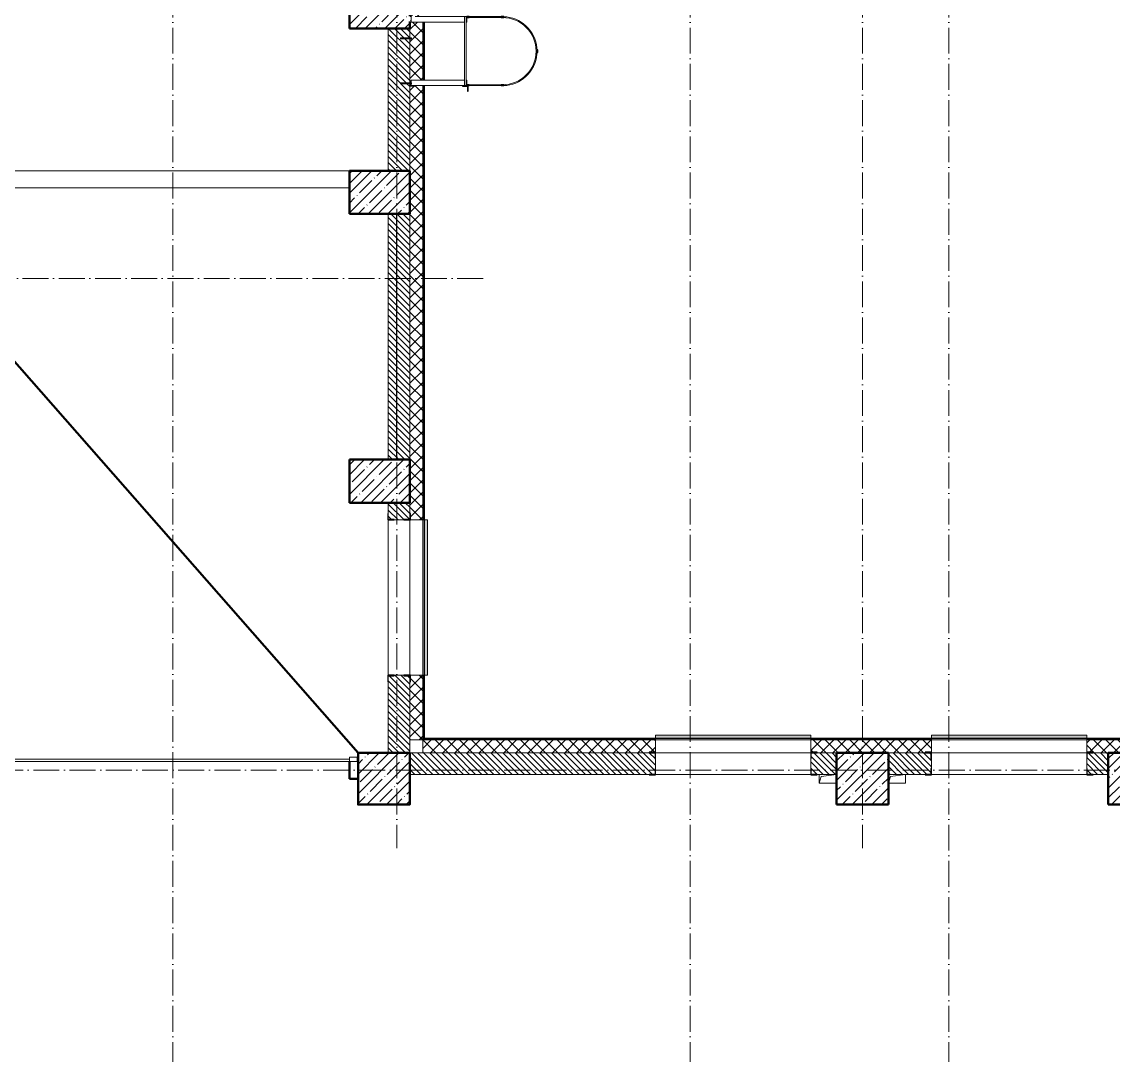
# Model space of a CAD drawing. Header units: millimetres. Extents: x -213536 to 1564669, y -45299 to 942238.
# Drawn here: x 161629 to 174286, y 523291 to 535274 of the extents above; entities that cross this region are included whole.
import ezdxf

# ---------------------------------------------------------------- set-up
doc = ezdxf.new("R2010")
doc.units = ezdxf.units.MM
doc.linetypes.add('50_200_ШТРИХ_1Т_ш5_п1_п1_', pattern=[700, 500, -100, 0, -100])
for name, color, linetype, lineweight in [('2.4) ПГП вычит ЖБбалки 0.4 м -', 24, 'Continuous', 30), ('A-DETL-____-OTLN-1', 7, 'Continuous', 50), ('A-DOOR-____-MCUT', 7, 'Continuous', 13), ('A-DOOR-____-OTLN', 7, 'Continuous', 9), ('A-FLOR-____-OTLN', 7, 'Continuous', 9), ('A-GENM-____-MCUT', 7, 'Continuous', 25), ('A-GENM-____-OTLN', 7, 'Continuous', 9), ('A-GENM-____-OTLN-1', 7, 'Continuous', 25), ('A-GLAZ-____-OTLN', 7, 'Continuous', 9), ('A-WALL-____-MCUT', 7, 'Continuous', 13), ('A-WALL-____-MCUT-1', 7, 'Continuous', 9), ('A-WALL-____-OTLN', 7, 'Continuous', 9), ('A-WALL-____-PATT-1', 7, 'Continuous', 9), ('A-WALL-FNSH-MCUT-1', 7, 'Continuous', 9), ('I-WALL-____-OTLN', 7, 'Continuous', 9), ('S-COLS-____-MCUT', 7, 'Continuous', 50), ('S-COLS-____-OTLN', 7, 'Continuous', 9), ('S-GRID-____-OTLN-1', 7, '50_200_ШТРИХ_1Т_ш5_п1_п1_', 9)]:
    doc.layers.add(name, color=color, linetype=linetype, lineweight=lineweight)
doc.layers.add('A-GLAZ-____-OTLN-1', color=7, linetype='Continuous', lineweight=9, true_color=0xc0c0c0)
pattern_1 = [(135, (142429.057, 459015.94), (-35.35534, -35.35534), [])]
pattern_2 = [(45, (142429.06, 459015.94), (-70.71068, 70.71068), []), (135, (142429.06, 459015.94), (-70.71068, -70.71068), [])]

# ---------------------------------------------------------------- blocks, each defined once
blk = doc.blocks.new('BSC_Колонна _Прямоугольная - 500х700-25279857-АР1_План отверстий 3 этажа в осях 1-64_Ю-ЯЯ')
at = {"layer": 'S-COLS-____-OTLN'}
h = blk.add_hatch(dxfattribs=at)
h.set_pattern_fill('FP_16', color=256, style=0, pattern_type=2)
h.set_pattern_definition([(315, (-76431.04, 23350), (114.04925, 114.04925), []), (315, (-76431.04, 23235.95), (114.04925, 114.04925), [201.613, -40.323, 3.353, -36.97])])
h.paths.add_polyline_path([(-250, -350), (250, -350), (250, 350), (-250, 350), (-250, -55)], flags=0)
at = {"layer": 'S-COLS-____-MCUT'}
for p, q in [((250, 350), (-250, 350)), ((-250, 350), (-250, -350)), ((250, -350), (250, 350)), ((-250, -350), (-170, -350)), ((-107, -350), (250, -350))]:
    blk.add_line(p, q, dxfattribs=at)
blk = doc.blocks.new('BSC_Колонна _Прямоугольная - 600х600-V52-АР1_План отверстий 3 этажа в осях 1-64_Ю-ЯЯ')
at = {"layer": 'S-COLS-____-OTLN'}
h = blk.add_hatch(dxfattribs=at)
h.set_pattern_fill('FP_60', color=256, style=0, pattern_type=2)
h.set_pattern_definition([(45, (-28950, -67481.04), (-114.04925, 114.04925), []), (45, (-28835.95, -67481.04), (-114.04925, 114.04925), [201.613, -40.323, 3.353, -36.97])])
h.paths.add_polyline_path([(-300, -300), (300, -300), (300, 300), (-300, 300), (-300, 237)], flags=0)
at = {"layer": 'S-COLS-____-MCUT'}
for p, q in [((300, 300), (-300, 300)), ((-300, 300), (-300, -300)), ((300, -300), (300, 300)), ((-300, -300), (300, -300))]:
    blk.add_line(p, q, dxfattribs=at)
blk = doc.blocks.new('BSC_Колонна _Прямоугольная - 500х700-25976089-АР1_План отверстий 3 этажа в осях 1-64_Ю-ЯЯ')
at = {"layer": 'S-COLS-____-OTLN'}
h = blk.add_hatch(dxfattribs=at)
h.set_pattern_fill('FP_76', color=256, style=0, pattern_type=2)
h.set_pattern_definition([(315, (-74281.04, 23350), (114.04925, 114.04925), []), (315, (-74281.04, 23235.95), (114.04925, 114.04925), [201.613, -40.323, 3.353, -36.97])])
h.paths.add_polyline_path([(-250, -350), (250, -350), (250, 350), (-250, 350)], flags=0)
at = {"layer": 'S-COLS-____-MCUT'}
for p, q in [((250, 350), (-250, 350)), ((-250, 350), (-250, -350)), ((250, -350), (250, 350)), ((-250, -350), (250, -350))]:
    blk.add_line(p, q, dxfattribs=at)
blk = doc.blocks.new('BSC_Колонна _Прямоугольная - 500х700-V68-АР1_План отверстий 3 этажа в осях 1-64_Ю-ЯЯ')
at = {"layer": 'S-COLS-____-OTLN'}
h = blk.add_hatch(dxfattribs=at)
h.set_pattern_fill('FP_77', color=256, style=0, pattern_type=2)
h.set_pattern_definition([(315, (-70931.04, 23350), (114.04925, 114.04925), []), (315, (-70931.04, 23235.95), (114.04925, 114.04925), [201.613, -40.323, 3.353, -36.97])])
h.paths.add_polyline_path([(-250, -350), (250, -350), (250, 350), (-250, 350)], flags=0)
at = {"layer": 'S-COLS-____-MCUT'}
for p, q in [((250, 350), (-250, 350)), ((-250, 350), (-250, -350)), ((250, -350), (250, 350)), ((-250, -350), (250, -350))]:
    blk.add_line(p, q, dxfattribs=at)
blk = doc.blocks.new('BSC_Колонна _Прямоугольная - 600х600-V89-АР1_План отверстий 3 этажа в осях 1-64_Ю-ЯЯ')
at = {"layer": 'S-COLS-____-OTLN'}
h = blk.add_hatch(dxfattribs=at)
h.set_pattern_fill('FP_94', color=256, style=0, pattern_type=2)
h.set_pattern_definition([(45, (-32100, -67481.04), (-114.04925, 114.04925), []), (45, (-31985.95, -67481.04), (-114.04925, 114.04925), [201.613, -40.323, 3.353, -36.97])])
h.paths.add_polyline_path([(-300, -300), (300, -300), (300, 300), (-300, 300)], flags=0)
at = {"layer": 'S-COLS-____-MCUT'}
for p, q in [((300, 300), (-300, 300)), ((-300, 300), (-300, -300)), ((300, -300), (300, 300)), ((-300, -300), (300, -300))]:
    blk.add_line(p, q, dxfattribs=at)
blk = doc.blocks.new('BSC_Колонна _Прямоугольная - 600х600-V90-АР1_План отверстий 3 этажа в осях 1-64_Ю-ЯЯ')
at = {"layer": 'S-COLS-____-OTLN'}
h = blk.add_hatch(dxfattribs=at)
h.set_pattern_fill('FP_95', color=256, style=0, pattern_type=2)
h.set_pattern_definition([(45, (-23400, -67481.04), (-114.04925, 114.04925), []), (45, (-23285.95, -67481.04), (-114.04925, 114.04925), [201.613, -40.323, 3.353, -36.97])])
h.paths.add_polyline_path([(-300, -300), (300, -300), (300, 300), (-300, 300)], flags=0)
at = {"layer": 'S-COLS-____-MCUT'}
for p, q in [((300, 300), (-300, 300)), ((-300, 300), (-300, -300)), ((300, -300), (300, 300)), ((-300, -300), (100, -300))]:
    blk.add_line(p, q, dxfattribs=at)
blk = doc.blocks.new('Фахверк_СКБ_Уголок - 250_2700-27497298-АР1_План отверстий 3 этажа в осях 1-64_Ю-ЯЯ')
at = {"layer": 'A-GENM-____-MCUT'}
for p, q in [((200, 181), (125, 181)), ((125, 181), (125, 106)), ((131, 106), (131, 175)), ((131, 175), (200, 175)), ((200, 175), (200, 181)), ((125, 106), (131, 106)), ((131, -6), (125, -6)), ((125, -6), (125, -81)), ((125, -81), (200, -81)), ((131, -75), (131, -6)), ((200, -75), (131, -75)), ((200, -81), (200, -75))]:
    blk.add_line(p, q, dxfattribs=at)
blk = doc.blocks.new('Фахверк_СКБ_Уголок - 250_2700-27509033-АР1_План отверстий 3 этажа в осях 1-64_Ю-ЯЯ')
at = {"layer": 'A-GENM-____-MCUT'}
for p, q in [((125, 181), (50, 181)), ((50, 181), (50, 175)), ((50, 175), (119, 175)), ((119, 175), (119, 106)), ((125, 106), (125, 181)), ((119, 106), (125, 106)), ((119, -75), (50, -75)), ((50, -75), (50, -81)), ((50, -81), (125, -81)), ((125, -6), (119, -6)), ((119, -6), (119, -75)), ((125, -81), (125, -6))]:
    blk.add_line(p, q, dxfattribs=at)
blk = doc.blocks.new('AR_Отверстие прямоугольное _в плите_ - AR_Отверстие прямоугольное _в плите_-V183-АР1_План отверстий 3 этажа в осях 1-64_Ю-ЯЯ')
at = {"layer": 'A-GENM-____-OTLN'}
for p, q in [((-100, 50), (-100, -50)), ((-100, -50), (-75, 25)), ((-75, 25), (100, 50)), ((100, -50), (100, 50)), ((-100, -50), (100, -50))]:
    blk.add_line(p, q, dxfattribs=at)
blk = doc.blocks.new('AR_Отверстие прямоугольное _в плите_ - AR_Отверстие прямоугольное _в плите_-V175-АР1_План отверстий 3 этажа в осях 1-64_Ю-ЯЯ')
at = {"layer": 'A-GENM-____-OTLN'}
for p, q in [((-100, -50), (-75, 25)), ((-75, 25), (100, 50)), ((100, -50), (100, 50)), ((-100, -50), (100, -50))]:
    blk.add_line(p, q, dxfattribs=at)
blk = doc.blocks.new('Лестница_Металлическая_Кровля_Перепад - Назначение габаритов по экземпляру-30749997-АР1_План отверстий 3 этажа в осях 1-64_Ю-ЯЯ')
at = {"layer": 'A-GENM-____-MCUT'}
for p, q in [((140, 1610), (110, 1610)), ((110, 1610), (110, 1600)), ((140, 1610), (110, 1610)), ((110, 1610), (110, 1600)), ((110, 1600), (140, 1600)), ((110, 1600), (140, 1600)), ((140, 1600), (140, 1610)), ((140, 1600), (140, 1610)), ((-147, 1493), (-168, 1472)), ((-168, 1472), (-161, 1465)), ((-161, 1465), (-140, 1486)), ((-140, 1486), (-147, 1493)), ((397, 1493), (390, 1486)), ((390, 1486), (411, 1465)), ((418, 1472), (397, 1493)), ((411, 1465), (418, 1472)), ((-275, 1215), (-275, 1185)), ((-265, 1215), (-275, 1215)), ((-275, 1185), (-265, 1185)), ((-265, 1185), (-265, 1215)), ((525, 1215), (515, 1215)), ((515, 1215), (515, 1185)), ((515, 1185), (525, 1185)), ((525, 1185), (525, 1215)), ((-265, 815), (-275, 815)), ((-275, 815), (-275, 785)), ((-265, 785), (-265, 815)), ((525, 815), (515, 815)), ((515, 815), (515, 785)), ((525, 785), (525, 815))]:
    blk.add_line(p, q, dxfattribs=at)
at = {"layer": 'A-GENM-____-OTLN'}
for p, q in [((-275, 1185), (-275, 815)), ((-265, 815), (-265, 1185)), ((515, 1185), (515, 815)), ((525, 815), (525, 1185))]:
    blk.add_line(p, q, dxfattribs=at)
for radius, start, end in [(390, 0, 180), (400, 47.1513, 132.8487), (400, 137.1513, 177.8405), (400, 2.1595, 42.8487)]:
    blk.add_arc((125, 1200), radius, start, end, dxfattribs=at)
blk = doc.blocks.new('ЛМ_Арматурный стержень_ГОСТ 5781-82 - Ø 18 А240-29172526-АР1_План отверстий 3 этажа в осях 1-64_Ю-ЯЯ')
at = {"layer": 'A-GENM-____-OTLN'}
for p, q in [((24334, 76318), (24334, 75518)), ((24334, 76318), (24343, 76318)), ((24343, 76318), (24352, 76318)), ((24352, 75518), (24352, 76318)), ((24343, 75518), (24334, 75518)), ((24352, 75518), (24343, 75518))]:
    blk.add_line(p, q, dxfattribs=at)
blk = doc.blocks.new('ЛМ_Уголок_ГОСТ 8509-93 - L 63х63x6-29176216-АР1_План отверстий 3 этажа в осях 1-64_Ю-ЯЯ')
at = {"layer": 'A-GENM-____-MCUT'}
for p, q in [((24312, 75518), (24312, 75512)), ((24312, 75512), (24369, 75512)), ((24375, 75518), (24360, 75518)), ((24369, 75512), (24369, 75455)), ((24369, 75455), (24375, 75455)), ((24375, 75455), (24375, 75518))]:
    blk.add_line(p, q, dxfattribs=at)
blk = doc.blocks.new('Анкер клиновой - Анкер клиновой МКТ V-A 10-10-15_115-14811140-АР1_План отверстий 3 этажа в осях 1-64_Ю-ЯЯ')
at = {"layer": 'A-GENM-____-OTLN'}
for p, q in [((23706, 76071), (23591, 76071)), ((23591, 76061), (23591, 76071)), ((23710, 76074), (23706, 76074)), ((23706, 76058), (23706, 76074)), ((23706, 76074), (23706, 76072)), ((23710, 76072), (23710, 76074)), ((23710, 76074), (23710, 76058)), ((23720, 76071), (23710, 76071)), ((23720, 76071), (23720, 76061)), ((23591, 76061), (23706, 76061)), ((23706, 76060), (23706, 76058)), ((23706, 76058), (23710, 76058)), ((23710, 76061), (23720, 76061)), ((23710, 76058), (23710, 76060))]:
    blk.add_line(p, q, dxfattribs=at)
blk = doc.blocks.new('Анкер клиновой - Анкер клиновой МКТ V-A 10-10-15_115-V208-АР1_План отверстий 3 этажа в осях 1-64_Ю-ЯЯ')
at = {"layer": 'A-GENM-____-OTLN'}
for p, q in [((23700, 75550), (23591, 75550)), ((23591, 75540), (23591, 75550)), ((23591, 75540), (23700, 75540)), ((23710, 75553), (23706, 75553)), ((23706, 75537), (23710, 75537)), ((23710, 75551), (23710, 75553)), ((23710, 75553), (23710, 75537)), ((23720, 75550), (23710, 75550)), ((23710, 75540), (23720, 75540)), ((23710, 75537), (23710, 75539)), ((23720, 75550), (23720, 75540))]:
    blk.add_line(p, q, dxfattribs=at)
blk = doc.blocks.new('ЛМ_Уголок_ГОСТ 8509-93 - L 63х63x6-29171484-АР1_План отверстий 3 этажа в осях 1-64_Ю-ЯЯ')
at = {"layer": 'A-GENM-____-OTLN'}
for p, q in [((23706, 75575), (23700, 75575)), ((23700, 75575), (23700, 75512)), ((23706, 75518), (23706, 75575)), ((23700, 75512), (23763, 75512)), ((23763, 75518), (23706, 75518)), ((23763, 75512), (23763, 75518))]:
    blk.add_line(p, q, dxfattribs=at)
blk = doc.blocks.new('ЛМ_Уголок_ГОСТ 8509-93 - L 63х63x6-30750527-АР1_План отверстий 3 этажа в осях 1-64_Ю-ЯЯ')
at = {"layer": 'A-GENM-____-OTLN'}
for p, q in [((0, 45), (0, -18)), ((619, 45), (0, 45)), ((645, 45), (637, 45)), ((645, -18), (645, 45)), ((48, -18), (619, -18)), ((637, -18), (645, -18))]:
    blk.add_line(p, q, dxfattribs=at)
blk = doc.blocks.new('ЛМ_Уголок_ГОСТ 8509-93 - L 63х63x6-30750528-АР1_План отверстий 3 этажа в осях 1-64_Ю-ЯЯ')
at = {"layer": 'A-GENM-____-OTLN'}
for p, q in [((0, 18), (0, -4)), ((619, 18), (48, 18)), ((645, 18), (637, 18)), ((645, -45), (645, 18)), ((0, -14), (0, -45)), ((0, -45), (619, -45)), ((637, -45), (645, -45))]:
    blk.add_line(p, q, dxfattribs=at)
blk = doc.blocks.new('Отлив_СКБ - Отлив витража_СФТК-31884011-АР1_План отверстий 3 этажа в осях 1-64_Ю-ЯЯ')
at = {"layer": 'A-GLAZ-____-OTLN-1'}
for points in [[(1800, 2), (1800, 37), (0, 37), (0, 2), (1715, 2)], [(1715, 0), (1800, 0), (1800, 2), (0, 2), (0, 0)]]:
    blk.add_hatch(color=256, dxfattribs=at).paths.add_polyline_path(points, flags=0)
at = {"layer": 'A-GLAZ-____-OTLN'}
for p, q in [((0, 3), (0, 37)), ((1800, 37), (0, 37)), ((0, 2), (1800, 2)), ((1800, 37), (1800, 3)), ((1800, 0), (0, 0))]:
    blk.add_line(p, q, dxfattribs=at)
blk = doc.blocks.new('DM_Штора_Противопожарная_Doormaster_EI-60 - ш_4700 х в_2680-31485574-АР1_План отверстий 3 этажа в осях 1-64_Ю-ЯЯ')
at = {"layer": 'A-DOOR-____-MCUT'}
for p, q in [((-2225, 150), (-2315, 150)), ((-2315, 150), (-2315, 100)), ((-2225, 100), (-2225, 150)), ((2475, 150), (2475, 100)), ((2565, 150), (2475, 150)), ((2565, 100), (2565, 150)), ((-2315, 100), (-2225, 100)), ((-2225, 125), (2475, 125)), ((2475, 100), (2565, 100))]:
    blk.add_line(p, q, dxfattribs=at)
blk = doc.blocks.new('BSC_Колонна _Прямоугольная1 - 200х100 _металл_-31488033-АР1_План отверстий 3 этажа в осях 1-64_Ю-ЯЯ')
at = {"layer": 'S-COLS-____-MCUT'}
for p, q in [((100, 50), (-100, 50)), ((-100, 50), (-100, 40)), ((100, -50), (100, 50)), ((-100, -50), (100, -50))]:
    blk.add_line(p, q, dxfattribs=at)

msp = doc.modelspace()

# ---------------------------------------------------------------- hatches: boundary and pattern name
at = {"layer": 'A-WALL-____-PATT-1'}
h = msp.add_hatch(dxfattribs=at)
h.set_pattern_fill('FP_4', color=256, style=0, pattern_type=2)
h.set_pattern_definition(pattern_2)
h.paths.add_polyline_path([(166279.1, 526947), (166279.1, 527697), (166135.1, 527697), (166135.1, 527622), (166129.1, 527622), (166129.1, 526947), (166275.8, 526947)], flags=0)
h.paths.add_polyline_path([(166279.1, 529497), (166279.1, 534534), (166192.1, 534534), (166192.1, 534528), (166129.1, 534528), (166129.1, 529572), (166135.1, 529572), (166135.1, 529497)], flags=0)
h.paths.add_polyline_path([(166144.1, 534534), (166144.1, 534556), (166135.1, 534555.3), (166135.1, 534534), (166139.1, 534534)], flags=0)
h.paths.add_polyline_path([(166139.1, 534566), (166144.1, 534566.6), (166144.8, 534597), (166279.1, 534597), (166279.1, 535271), (166144.1, 535271), (166144.1, 535334), (166135.1, 535334), (166135.1, 535277), (166129.1, 535277), (166129.1, 535087), (166149.1, 535086.3), (166149.1, 535077), (166129.1, 535076.3), (166129.1, 534591), (166135.1, 534591), (166135.1, 534566.6), (166139.1, 534566.6)], flags=0)
h.paths.add_polyline_path([(166279.1, 535334), (166279.1, 544947), (166129.1, 544947), (166129.1, 535340), (166192.1, 535340), (166192.1, 535334), (166275.8, 535334)], flags=0)
h = msp.add_hatch(dxfattribs=at)
h.set_pattern_fill('FP_9', color=256, style=0, pattern_type=2)
h.set_pattern_definition(pattern_1)
h.paths.add_polyline_path([(165879.1, 533547), (166129.1, 533547), (166129.1, 534556), (166020.1, 534556.7), (166020.1, 534566), (166129.1, 534566), (166129.1, 535077), (166020.1, 535077.7), (166020.1, 535087), (166129.1, 535087), (166129.1, 535197), (165879.1, 535197), (165879.1, 533998.7)], flags=0)
h = msp.add_hatch(dxfattribs=at)
h.set_pattern_fill('FP_9', color=256, style=0, pattern_type=2)
h.set_pattern_definition(pattern_1)
h.paths.add_polyline_path([(166129.1, 530197), (166129.1, 533047), (165879.1, 533047), (165879.1, 530197)], flags=0)
h = msp.add_hatch(dxfattribs=at)
h.set_pattern_fill('FP_9', color=256, style=0, pattern_type=2)
h.set_pattern_definition(pattern_1)
h.paths.add_polyline_path([(165879.1, 526797), (166129.1, 526797), (166129.1, 527691), (166060.1, 527691), (166060.1, 527697), (165948.1, 527697), (165948.1, 527691), (165879.1, 527691), (165879.1, 527540.8)], flags=0)
h.paths.add_polyline_path([(166060.1, 529497), (166060.1, 529503), (166129.1, 529503), (166129.1, 529697), (165879.1, 529697), (165879.1, 529503), (165948.1, 529503), (165948.1, 529497)], flags=0)
h = msp.add_hatch(dxfattribs=at)
h.set_pattern_fill('FP_4', color=256, style=0, pattern_type=2)
h.set_pattern_definition(pattern_2)
h.paths.add_polyline_path([(187629.1, 526797), (187629.1, 526947), (186779.1, 526947), (186779.1, 526797), (187485.4, 526797)], flags=0)
h.paths.add_polyline_path([(183654.1, 526797), (184979.1, 526797), (184979.1, 526947), (183579.1, 526947), (183579.1, 526803), (183654.1, 526803)], flags=0)
h.paths.add_polyline_path([(181704.1, 526797), (181704.1, 526803), (181779.1, 526803), (181779.1, 526947), (180379.1, 526947), (180379.1, 526803), (180454.1, 526803), (180454.1, 526797), (181679.1, 526797)], flags=0)
h.paths.add_polyline_path([(178504.1, 526797), (178504.1, 526803), (178579.1, 526803), (178579.1, 526947), (177179.1, 526947), (177179.1, 526803), (177254.1, 526803), (177254.1, 526797), (178429.1, 526797)], flags=0)
h.paths.add_polyline_path([(174829.1, 526797), (175304.1, 526797), (175304.1, 526803), (175379.1, 526803), (175379.1, 526947), (173979.1, 526947), (173979.1, 526803), (174054.1, 526803), (174054.1, 526797), (174229.4, 526797)], flags=0)
h.paths.add_polyline_path([(172104.1, 526797), (172104.1, 526803), (172179.1, 526803), (172179.1, 526947), (170779.1, 526947), (170779.1, 526803), (170854.1, 526803), (170854.1, 526797), (171679.1, 526797)], flags=0)
h.paths.add_polyline_path([(168904.1, 526797), (168904.1, 526803), (168979.1, 526803), (168979.1, 526947), (166279.1, 526947), (166279.1, 526797), (167159.5, 526797)], flags=0)
h = msp.add_hatch(dxfattribs=at)
h.set_pattern_fill('FP_9', color=256, style=0, pattern_type=2)
h.set_pattern_definition(pattern_1)
h.paths.add_polyline_path([(170854.1, 526547), (171079.1, 526547), (171079.1, 526797), (170785.1, 526797), (170785.1, 526728), (170779.1, 526728), (170779.1, 526616), (170785.1, 526616), (170785.1, 526547)], flags=0)
h.paths.add_polyline_path([(168904.1, 526547), (168973.1, 526547.5), (168973.1, 526616), (168979.1, 526616), (168979.1, 526728), (168973.1, 526728), (168973.1, 526797), (166129.1, 526797), (166129.1, 526547), (167159.5, 526547)], flags=0)
h = msp.add_hatch(dxfattribs=at)
h.set_pattern_fill('FP_9', color=256, style=0, pattern_type=2)
h.set_pattern_definition(pattern_1)
h.paths.add_polyline_path([(174229.1, 526547), (174229.1, 526797), (173985.1, 526797), (173985.1, 526728), (173979.1, 526728), (173979.1, 526616), (173985.1, 526616), (173985.1, 526547), (174054.1, 526547)], flags=0)
h.paths.add_polyline_path([(172104.1, 526547), (172173.1, 526547), (172173.1, 526616), (172179.1, 526616), (172179.1, 526728), (172173.1, 526728), (172173.1, 526797), (171679.1, 526797), (171679.1, 526547)], flags=0)

# ---------------------------------------------------------------- linework, layer by layer
at = {"color": 0, "lineweight": 50}
msp.add_lwpolyline([(165529.1, 526797), (166129.1, 526797), (166129.1, 526197), (165529.1, 526197)], close=True, dxfattribs=at)
at = {"layer": '2.4) ПГП вычит ЖБбалки 0.4 м -'}
msp.add_lwpolyline([(165979.1, 530197), (165979.1, 533047)], dxfattribs=at)
at = {"layer": 'A-DETL-____-OTLN-1'}
msp.add_line((160629.1, 532376.7), (165529.1, 526797), dxfattribs=at)
at = {"layer": 'A-FLOR-____-OTLN'}
msp.add_line((165429.1, 526697), (160729.1, 526697), dxfattribs=at)
at = {"layer": 'A-WALL-____-MCUT'}
for p, q in [((165879.1, 535197), (165879.1, 533547)), ((166129.1, 535197), (166129.1, 535086.8)), ((166129.1, 535077.2), (166129.1, 534591)), ((166129.1, 534528), (166129.1, 533547)), ((165879.1, 533047), (165879.1, 530197)), ((166129.1, 533047), (166129.1, 530197)), ((165879.1, 529697), (165879.1, 529572)), ((166129.1, 529572), (166129.1, 529697)), ((165948.1, 529497), (166060.1, 529497)), ((166060.1, 527697), (165948.1, 527697)), ((165879.1, 527622), (165879.1, 526797)), ((166129.1, 527622), (166129.1, 526797)), ((166129.1, 526797), (168904.1, 526797)), ((168979.1, 526616), (168979.1, 526728)), ((170779.1, 526728), (170779.1, 526616)), ((171079.1, 526797), (170854.1, 526797)), ((172104.1, 526797), (171679.1, 526797)), ((172179.1, 526616), (172179.1, 526728)), ((173979.1, 526728), (173979.1, 526616)), ((174229.1, 526797), (174054.1, 526797)), ((166129.1, 526547), (168904.1, 526547)), ((170854.1, 526547), (171079.1, 526547)), ((171679.1, 526547), (172104.1, 526547)), ((174054.1, 526547), (174229.1, 526547))]:
    msp.add_line(p, q, dxfattribs=at)
at = {"layer": 'A-WALL-____-MCUT-1'}
for p, q in [((166279.1, 534597), (166279.1, 535271)), ((166285.1, 534597), (166285.1, 535271)), ((166291.1, 534597), (166291.1, 535271)), ((166279.1, 529497), (166279.1, 534534)), ((166285.1, 529497), (166285.1, 534534)), ((166291.1, 529497), (166291.1, 534534)), ((166135.1, 529497), (166279.1, 529497)), ((166279.1, 527697), (166135.1, 527697)), ((166279.1, 527697), (166279.1, 526797)), ((166285.1, 526947), (166285.1, 527697)), ((166291.1, 526947), (166291.1, 527697)), ((166129.1, 526947), (168979.1, 526947)), ((168979.1, 526959), (166279.1, 526959)), ((168979.1, 526953), (166279.1, 526953)), ((168979.1, 526803), (168979.1, 526947)), ((172179.1, 526959), (170779.1, 526959)), ((172179.1, 526953), (170779.1, 526953)), ((170779.1, 526947), (170779.1, 526947)), ((170779.1, 526947), (170779.1, 526803)), ((172179.1, 526947), (170779.1, 526947)), ((172179.1, 526803), (172179.1, 526947)), ((175379.1, 526959), (173979.1, 526959)), ((175379.1, 526953), (173979.1, 526953)), ((173979.1, 526947), (175379.1, 526947)), ((173979.1, 526947), (173979.1, 526803))]:
    msp.add_line(p, q, dxfattribs=at)
at = {"layer": 'A-WALL-____-OTLN'}
for p, q in [((165879.1, 527697), (165879.1, 529497)), ((166129.1, 527697), (166129.1, 529497)), ((166129.1, 529497), (166129.1, 527697)), ((166279.1, 529497), (166279.1, 527697)), ((170779.1, 526947), (168979.1, 526947)), ((172179.1, 526947), (173979.1, 526947)), ((170779.1, 526797), (168979.1, 526797)), ((173979.1, 526797), (172179.1, 526797)), ((170779.1, 526547), (168979.1, 526547)), ((173979.1, 526547), (172179.1, 526547))]:
    msp.add_line(p, q, dxfattribs=at)
at = {"layer": 'A-WALL-FNSH-MCUT-1'}
for p, q in [((166299.1, 534597), (166299.1, 535271)), ((166299.1, 529497), (166299.1, 534534)), ((166279.1, 529497), (166299.1, 529497)), ((166299.1, 527697), (166279.1, 527697)), ((166299.1, 526947), (166299.1, 527697)), ((168979.1, 526967), (166279.1, 526967)), ((168979.1, 526947), (168979.1, 526967)), ((172179.1, 526967), (170779.1, 526967)), ((170779.1, 526967), (170779.1, 526947)), ((172179.1, 526947), (172179.1, 526967)), ((175379.1, 526967), (173979.1, 526967)), ((173979.1, 526967), (173979.1, 526947))]:
    msp.add_line(p, q, dxfattribs=at)
at = {"layer": 'I-WALL-____-OTLN'}
for p, q in [((160629.1, 533547), (165429.1, 533547)), ((165429.1, 533347), (160629.1, 533347))]:
    msp.add_line(p, q, dxfattribs=at)
at = {"layer": 'S-GRID-____-OTLN-1', "color": 251, "ltscale": 0.6, "true_color": 0x636466}
for p, q in [((163379.1, 549908.8), (163379.1, 511907.5)), ((165979.1, 549908.8), (165979.1, 525691.4)), ((169379.1, 549908.8), (169379.1, 511907.5)), ((171379.1, 549908.8), (171379.1, 525691.4)), ((172379.1, 549908.8), (172379.1, 511907.5)), ((166979.1, 532297), (137760.3, 532297)), ((246503.5, 526597), (137760.3, 526597))]:
    msp.add_line(p, q, dxfattribs=at)

# ---------------------------------------------------------------- block references
at = {"layer": 'A-DOOR-____-OTLN'}
msp.add_blockref('DM_Штора_Противопожарная_Doormaster_EI-60 - ш_4700 х в_2680-31485574-АР1_План отверстий 3 этажа в осях 1-64_Ю-ЯЯ', (162954.1, 526597), dxfattribs=at)
at = {"layer": 'A-GENM-____-OTLN', "extrusion": (0, 0, -1), "rotation": 180}
for name, p in [('ЛМ_Уголок_ГОСТ 8509-93 - L 63х63x6-30750527-АР1_План отверстий 3 этажа в осях 1-64_Ю-ЯЯ', (-166144.1, 535316.2)), ('ЛМ_Уголок_ГОСТ 8509-93 - L 63х63x6-30750528-АР1_План отверстий 3 этажа в осях 1-64_Ю-ЯЯ', (-166144.1, 534551.8))]:
    msp.add_blockref(name, p, dxfattribs=at)
at = {"layer": 'A-GENM-____-OTLN'}
for name, p in [('ЛМ_Арматурный стержень_ГОСТ 5781-82 - Ø 18 А240-29172526-АР1_План отверстий 3 этажа в осях 1-64_Ю-ЯЯ', (142429.1, 459015.9)), ('Анкер клиновой - Анкер клиновой МКТ V-A 10-10-15_115-14811140-АР1_План отверстий 3 этажа в осях 1-64_Ю-ЯЯ', (142429.1, 459015.9)), ('Анкер клиновой - Анкер клиновой МКТ V-A 10-10-15_115-V208-АР1_План отверстий 3 этажа в осях 1-64_Ю-ЯЯ', (142429.1, 459015.9)), ('ЛМ_Уголок_ГОСТ 8509-93 - L 63х63x6-29171484-АР1_План отверстий 3 этажа в осях 1-64_Ю-ЯЯ', (142429.1, 459015.9)), ('ЛМ_Уголок_ГОСТ 8509-93 - L 63х63x6-29176216-АР1_План отверстий 3 этажа в осях 1-64_Ю-ЯЯ', (142429.1, 459015.9)), ('AR_Отверстие прямоугольное _в плите_ - AR_Отверстие прямоугольное _в плите_-V183-АР1_План отверстий 3 этажа в осях 1-64_Ю-ЯЯ', (170976.6, 526497)), ('AR_Отверстие прямоугольное _в плите_ - AR_Отверстие прямоугольное _в плите_-V175-АР1_План отверстий 3 этажа в осях 1-64_Ю-ЯЯ', (171779.1, 526497))]:
    msp.add_blockref(name, p, dxfattribs=at)
at = {"layer": 'A-GENM-____-OTLN', "rotation": 269.9999999999999}
msp.add_blockref('Лестница_Металлическая_Кровля_Перепад - Назначение габаритов по экземпляру-30749997-АР1_План отверстий 3 этажа в осях 1-64_Ю-ЯЯ', (166004.1, 535059), dxfattribs=at)
at = {"layer": 'A-GENM-____-OTLN-1'}
for name, p, rotation in [('Фахверк_СКБ_Уголок - 250_2700-27497298-АР1_План отверстий 3 этажа в осях 1-64_Ю-ЯЯ', (166054.1, 529372), 89.99999999999991), ('Фахверк_СКБ_Уголок - 250_2700-27497298-АР1_План отверстий 3 этажа в осях 1-64_Ю-ЯЯ', (165954.1, 527822), 269.9999999999999), ('Фахверк_СКБ_Уголок - 250_2700-27497298-АР1_План отверстий 3 этажа в осях 1-64_Ю-ЯЯ', (169104.1, 526722), 180), ('Фахверк_СКБ_Уголок - 250_2700-27509033-АР1_План отверстий 3 этажа в осях 1-64_Ю-ЯЯ', (170904.1, 526722), 180), ('Фахверк_СКБ_Уголок - 250_2700-27497298-АР1_План отверстий 3 этажа в осях 1-64_Ю-ЯЯ', (172304.1, 526722), 180), ('Фахверк_СКБ_Уголок - 250_2700-27509033-АР1_План отверстий 3 этажа в осях 1-64_Ю-ЯЯ', (174104.1, 526722), 180)]:
    msp.add_blockref(name, p, dxfattribs=dict(at, rotation=rotation))
at = {"layer": 'A-GLAZ-____-OTLN', "rotation": 269.9999999999995}
msp.add_blockref('Отлив_СКБ - Отлив витража_СФТК-31884011-АР1_План отверстий 3 этажа в осях 1-64_Ю-ЯЯ', (166296.1, 529497), dxfattribs=at)
at = {"layer": 'A-GLAZ-____-OTLN'}
for p in [(168979.1, 526964), (172179.1, 526964)]:
    msp.add_blockref('Отлив_СКБ - Отлив витража_СФТК-31884011-АР1_План отверстий 3 этажа в осях 1-64_Ю-ЯЯ', p, dxfattribs=at)
at = {"layer": 'S-COLS-____-OTLN'}
for name, p, rotation in [('BSC_Колонна _Прямоугольная - 500х700-25279857-АР1_План отверстий 3 этажа в осях 1-64_Ю-ЯЯ', (165779.1, 535447), 89.9999999999999), ('BSC_Колонна _Прямоугольная - 500х700-25976089-АР1_План отверстий 3 этажа в осях 1-64_Ю-ЯЯ', (165779.1, 533297), 89.9999999999999), ('BSC_Колонна _Прямоугольная - 500х700-V68-АР1_План отверстий 3 этажа в осях 1-64_Ю-ЯЯ', (165779.1, 529947), 89.9999999999999), ('BSC_Колонна _Прямоугольная1 - 200х100 _металл_-31488033-АР1_План отверстий 3 этажа в осях 1-64_Ю-ЯЯ', (165479.1, 526597), 270.0000000000001)]:
    msp.add_blockref(name, p, dxfattribs=dict(at, rotation=rotation))
for name, p in [('BSC_Колонна _Прямоугольная - 600х600-V90-АР1_План отверстий 3 этажа в осях 1-64_Ю-ЯЯ', (165829.1, 526497)), ('BSC_Колонна _Прямоугольная - 600х600-V52-АР1_План отверстий 3 этажа в осях 1-64_Ю-ЯЯ', (171379.1, 526497)), ('BSC_Колонна _Прямоугольная - 600х600-V89-АР1_План отверстий 3 этажа в осях 1-64_Ю-ЯЯ', (174529.1, 526497))]:
    msp.add_blockref(name, p, dxfattribs=at)

doc.saveas('drawing.dxf')
